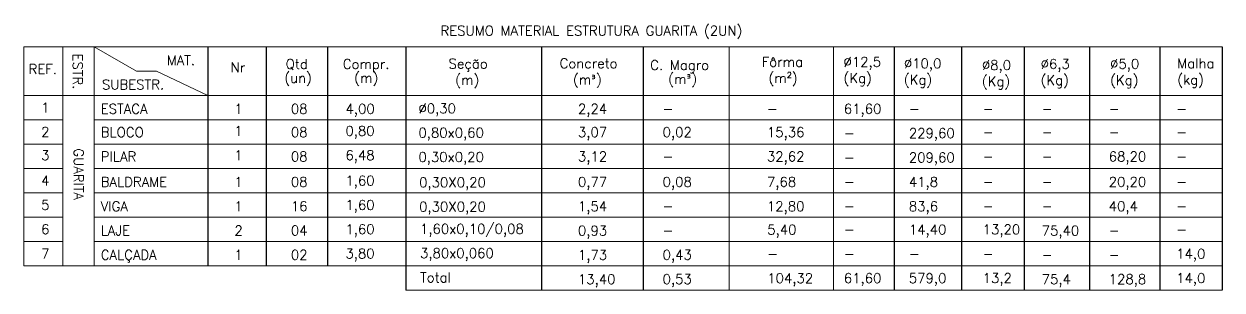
# Model space of a CAD drawing. Extents: x 0 to 7472, y -3979 to 0.
# Drawn here: x 7358.6 to 7370.92, y -3953.1 to -3950.36 of the extents above; entities that cross this region are included whole.
import ezdxf

# ---------------------------------------------------------------- set-up
doc = ezdxf.new("R2010")
doc.units = 0
doc.layers.add('035', color=5, linetype='CONTINUOUS')
doc.layers.add('Arquitetônico - Textos', color=4, linetype='CONTINUOUS', lineweight=5)
doc.styles.add('ROMANS', font='romans.shx', dxfattribs={"height": 0.3})

msp = doc.modelspace()

# ---------------------------------------------------------------- linework, layer by layer
at = {"layer": '035', "color": 62}
for p, q in [((7360.493, -3950.596), (7360.493, -3952.847)), ((7361.092, -3950.596), (7361.092, -3952.847)), ((7361.725, -3950.596), (7361.725, -3952.847)), ((7362.529, -3950.596), (7362.529, -3953.097)), ((7363.924, -3950.596), (7363.924, -3953.097)), ((7364.968, -3950.596), (7364.968, -3953.097)), ((7367.549, -3950.596), (7367.549, -3953.097)), ((7368.241, -3950.596), (7368.241, -3953.097)), ((7368.885, -3950.596), (7368.885, -3953.097)), ((7369.557, -3950.596), (7369.557, -3953.097)), ((7370.282, -3950.596), (7370.282, -3953.097)), ((7370.921, -3950.596), (7370.921, -3953.097))]:
    msp.add_line(p, q, dxfattribs=at)
at = {"layer": 'Arquitetônico - Textos', "color": 62}
for p, q in [((7358.603, -3950.596), (7370.921, -3950.596)), ((7358.603, -3950.596), (7358.603, -3952.847)), ((7359.002, -3950.596), (7359.002, -3952.847)), ((7359.325, -3950.596), (7359.325, -3952.847)), ((7359.325, -3950.596), (7359.76, -3950.846)), ((7365.852, -3950.596), (7365.852, -3953.097)), ((7366.925, -3950.596), (7366.925, -3953.097)), ((7359.76, -3950.846), (7359.966, -3950.846)), ((7359.966, -3950.846), (7360.493, -3951.096)), ((7358.603, -3951.096), (7370.921, -3951.096)), ((7358.603, -3951.346), (7359.002, -3951.346)), ((7359.325, -3951.346), (7370.921, -3951.346)), ((7358.603, -3951.596), (7359.002, -3951.596)), ((7359.325, -3951.596), (7370.921, -3951.596)), ((7358.603, -3951.847), (7359.002, -3951.847)), ((7359.325, -3951.847), (7370.921, -3951.847)), ((7358.603, -3952.097), (7359.002, -3952.097)), ((7358.603, -3952.097), (7359.002, -3952.097)), ((7359.325, -3952.097), (7370.921, -3952.097)), ((7358.603, -3952.347), (7359.002, -3952.347)), ((7358.603, -3952.347), (7359.002, -3952.347)), ((7359.325, -3952.347), (7370.921, -3952.347)), ((7358.603, -3952.597), (7359.002, -3952.597)), ((7359.325, -3952.597), (7370.921, -3952.597)), ((7358.603, -3952.847), (7370.921, -3952.847)), ((7362.529, -3953.097), (7370.921, -3953.097))]:
    msp.add_line(p, q, dxfattribs=at)

# ---------------------------------------------------------------- texts
at = {"layer": '035', "color": 0, "char_height": 0.1, "width": 6.19336, "attachment_point": 1, "style": 'ROMANS'}
for s, insert in [('RESUMO MATERIAL ESTRUTURA GUARITA (2UN)', (7362.886, -3950.38)), ('MAT.', (7360.07, -3950.684)), ('REF.', (7358.651, -3950.775)), ('Nr', (7360.728, -3950.757)), ('Qtd', (7361.294, -3950.723)), ('Compr.', (7361.881, -3950.723)), ('Seção\\P (m)', (7362.968, -3950.72)), ('Concreto\\P  (m{\\fISOCPEUR|b0|i0|c0|p34;³})', (7364.11, -3950.716)), ('C. Magro', (7365.042, -3950.734)), ('Fôrma\\P (m²)', (7366.189, -3950.701)), ('%%C12,5\\P(Kg) ', (7367.029, -3950.701)), ('%%C10,0\\P(Kg) ', (7367.65, -3950.717)), ('%%C8,0\\P(Kg) ', (7368.452, -3950.734)), ('%%C6,3\\P(Kg) ', (7369.056, -3950.722)), ('%%C5,0\\P(Kg) ', (7369.77, -3950.722)), ('Malha\\P(kg) ', (7370.461, -3950.717)), ('SUBESTR.', (7359.405, -3950.934)), ('(un)', (7361.28, -3950.865)), ('(m)', (7361.998, -3950.865)), ('(m{\\fISOCPEUR|b0|i0|c0|p34;³})', (7365.227, -3950.877)), ('1', (7358.779, -3951.171)), ('1', (7360.766, -3951.184)), ('08', (7361.347, -3951.184)), ('4,00', (7361.909, -3951.184)), ('%%C0,30', (7362.659, -3951.18)), ('2,24', (7364.299, -3951.184)), ('61,60', (7367.033, -3951.184)), ('-', (7365.169, -3951.184)), ('-', (7365.169, -3951.184)), ('-', (7366.242, -3951.184)), ('-', (7367.701, -3951.184)), ('-', (7368.46, -3951.184)), ('-', (7369.067, -3951.184)), ('-', (7369.756, -3951.184)), ('-', (7370.45, -3951.184)), ('2', (7358.779, -3951.421)), ('1', (7360.764, -3951.411)), ('08', (7361.347, -3951.424)), ('0,80', (7361.908, -3951.411)), ('0,80x0,60', (7362.659, -3951.429)), ('3,07', (7364.299, -3951.424)), ('0,02', (7365.169, -3951.424)), ('15,36', (7366.242, -3951.424)), ('229,60', (7367.701, -3951.434)), ('-', (7367.033, -3951.434)), ('-', (7368.46, -3951.424)), ('-', (7369.067, -3951.424)), ('-', (7369.756, -3951.424)), ('-', (7370.45, -3951.424)), ('3', (7358.779, -3951.661)), ('1', (7360.764, -3951.661)), ('08', (7361.347, -3951.674)), ('6,48', (7361.908, -3951.661)), ('0,30x0,20', (7362.659, -3951.679)), ('3,12', (7364.299, -3951.674)), ('32,62', (7366.242, -3951.674)), ('68,20', (7369.756, -3951.674)), ('-', (7365.169, -3951.674)), ('-', (7365.169, -3951.674)), ('-', (7367.033, -3951.684)), ('209,60', (7367.701, -3951.684)), ('-', (7368.46, -3951.674)), ('-', (7369.067, -3951.674)), ('-', (7370.45, -3951.674)), ('4', (7358.779, -3951.922)), ('1,60', (7361.908, -3951.922)), ('1', (7360.766, -3951.935)), ('08', (7361.347, -3951.935)), ('0,30X0,20', (7362.666, -3951.94)), ('0,77', (7364.299, -3951.935)), ('0,08', (7365.169, -3951.935)), ('7,68', (7366.242, -3951.935)), ('-', (7367.033, -3951.935)), ('41,8', (7367.701, -3951.935)), ('-', (7368.46, -3951.935)), ('-', (7369.067, -3951.935)), ('-', (7369.067, -3951.935)), ('20,20', (7369.756, -3951.935)), ('-', (7370.45, -3951.935)), ('5', (7358.779, -3952.172)), ('1,60', (7361.908, -3952.172)), ('1', (7360.766, -3952.185)), ('16', (7361.347, -3952.185)), ('0,30X0,20', (7362.666, -3952.19)), ('1,54', (7364.299, -3952.186)), ('-', (7365.169, -3952.186)), ('-', (7365.169, -3952.186)), ('12,80', (7366.242, -3952.186)), ('-', (7367.033, -3952.186)), ('83,6', (7367.701, -3952.186)), ('-', (7368.46, -3952.186)), ('-', (7369.067, -3952.186)), ('-', (7369.067, -3952.186)), ('40,4', (7369.756, -3952.186)), ('-', (7370.45, -3952.186)), ('1,60x0,10/0,08', (7362.675, -3952.418)), ('6', (7358.779, -3952.422)), ('2', (7360.766, -3952.435)), ('04', (7361.347, -3952.435)), ('1,60', (7361.908, -3952.422)), ('0,93', (7364.299, -3952.436)), ('-', (7365.169, -3952.435)), ('5,40', (7366.245, -3952.426)), ('-', (7367.033, -3952.425)), ('14,40', (7367.701, -3952.425)), ('13,20', (7368.46, -3952.424)), ('75,40', (7369.067, -3952.436)), ('-', (7369.756, -3952.435)), ('-', (7370.45, -3952.424)), ('7', (7358.779, -3952.672)), ('CALÇADA', (7359.393, -3952.685)), ('1', (7360.766, -3952.685)), ('02', (7361.347, -3952.685)), ('3,80', (7361.908, -3952.672)), ('3,80x0,060', (7362.675, -3952.668)), ('1,73', (7364.299, -3952.686)), ('0,43', (7365.169, -3952.685)), ('-', (7366.245, -3952.676)), ('-', (7367.033, -3952.675)), ('-', (7367.701, -3952.675)), ('-', (7368.46, -3952.674)), ('-', (7369.067, -3952.686)), ('-', (7369.067, -3952.686)), ('-', (7369.756, -3952.685)), ('14,0', (7370.45, -3952.674)), ('Total', (7362.675, -3952.918)), ('13,40', (7364.299, -3952.936)), ('0,53', (7365.169, -3952.935)), ('104,32', (7366.245, -3952.926)), ('61,60', (7367.033, -3952.925)), ('579,0', (7367.701, -3952.925)), ('13,2', (7368.46, -3952.924)), ('75,4', (7369.067, -3952.936)), ('128,8', (7369.756, -3952.935)), ('14,0', (7370.45, -3952.924))]:
    msp.add_mtext(s, dxfattribs=dict(at, insert=insert))
at = {"layer": '035', "color": 0, "char_height": 0.1, "width": 6.19336, "attachment_point": 1, "rotation": 270, "style": 'ROMANS'}
for s, insert in [('ESTR.', (7359.206, -3950.665)), ('GUARITA', (7359.216, -3951.64))]:
    msp.add_mtext(s, dxfattribs=dict(at, insert=insert))
at = {"layer": '035', "color": 114, "true_color": 0x139b48, "char_height": 0.1, "width": 6.19336, "attachment_point": 1, "style": 'ROMANS'}
for s, insert in [('ESTACA', (7359.393, -3951.184)), ('BLOCO', (7359.393, -3951.424)), ('PILAR', (7359.393, -3951.674)), ('BALDRAME', (7359.393, -3951.935)), ('VIGA', (7359.393, -3952.186)), ('LAJE', (7359.393, -3952.435))]:
    msp.add_mtext(s, dxfattribs=dict(at, insert=insert))

doc.saveas('drawing.dxf')
